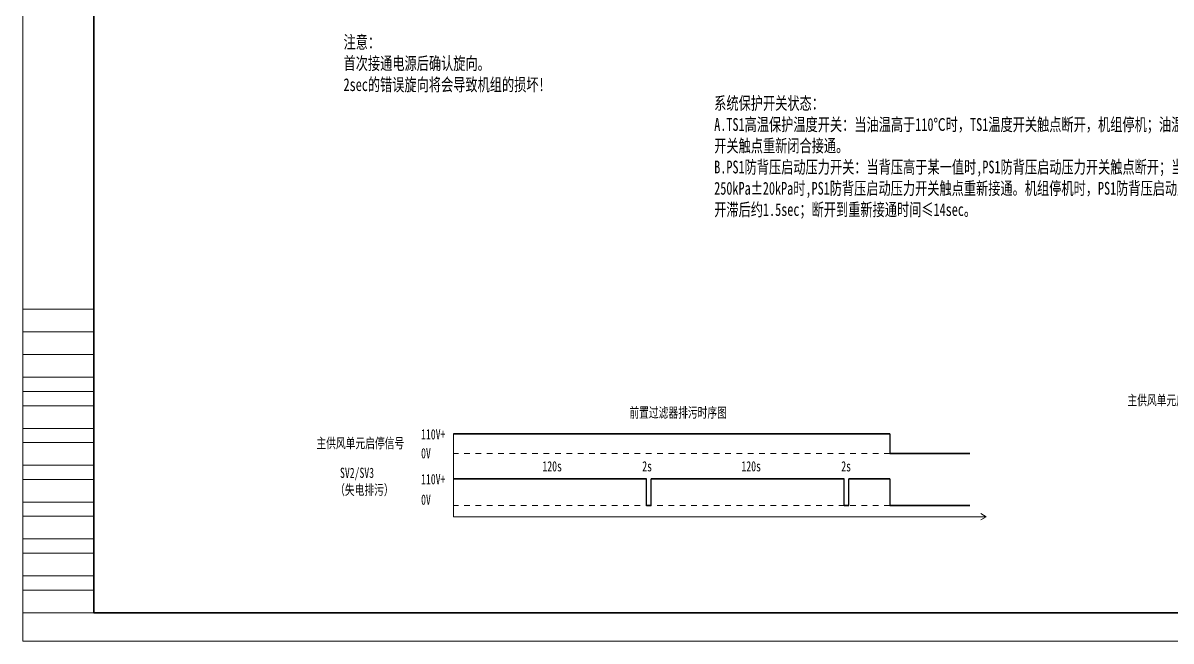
# Model space of a CAD drawing. Header units: millimetres. Extents: x 0 to 840, y 0 to 594.
# Drawn here: x 0 to 404.6, y 0 to 218 of the extents above; entities that cross this region are included whole.
import ezdxf
from ezdxf.enums import TextEntityAlignment as Align

# ---------------------------------------------------------------- set-up
doc = ezdxf.new("R2010")
doc.units = ezdxf.units.MM
doc.linetypes.add('虚线', pattern=[2, 1, -1])
for name, color, linetype, lineweight in [('AM_0', 7, 'Continuous', 25), ('BLK_0.5mm^2', 7, 'Continuous', 18), ('标注', 3, 'Continuous', 18), ('粗实线', 7, 'Continuous', 35)]:
    doc.layers.add(name, color=color, linetype=linetype, lineweight=lineweight)
doc.styles.add('海泰汉字样式', font='仿宋_GB2312.ttf', dxfattribs={"width": 0.7})

# ---------------------------------------------------------------- blocks, each defined once
blk = doc.blocks.new('NJHT-A1')
at = {"color": 7, "linetype": 'Continuous', "lineweight": 18}
for p, q in [((0, 0), (0, 594)), ((25, 117), (0, 117)), ((25, 109), (0, 109)), ((25, 101), (0, 101)), ((25, 93), (0, 93)), ((25, 88), (0, 88)), ((25, 83), (0, 83)), ((25, 75), (0, 75)), ((25, 70), (0, 70)), ((25, 62), (0, 62)), ((25, 57), (0, 57)), ((25, 49), (0, 49)), ((25, 44), (0, 44)), ((25, 36), (0, 36)), ((25, 31), (0, 31)), ((25, 23), (0, 23)), ((25, 18), (0, 18)), ((0, 10), (25, 10)), ((840, 0), (0, 0))]:
    blk.add_line(p, q, dxfattribs=at)
at = {"color": 7, "linetype": 'Continuous', "lineweight": 35}
for p, q in [((25, 584), (25, 10)), ((25, 10), (830, 10))]:
    blk.add_line(p, q, dxfattribs=at)
at = {"color": 2, "linetype": 'Continuous', "lineweight": 18, "style": '海泰汉字样式', "width": 0.6}
blk.add_attdef('5', text='', height=5, rotation=180, dxfattribs=at).set_placement((50, 578.5), align=Align.MIDDLE_CENTER)
at = {"color": 2, "linetype": 'Continuous', "lineweight": 18, "style": '海泰汉字样式'}
for tag, height, width, p in [('1', 5, 0.7, (805, 59.25)), ('7', 5, 0.7, (755, 50.5)), ('2', 5, 0.7, (805, 51.75)), ('3', 5, 0.6, (805, 38)), ('12', 3.5, 0.7, (668, 34.5)), ('13', 3.5, 0.6, (682, 34.5)), ('20', 3.5, 0.7, (708, 34.5)), ('21', 3.5, 0.6, (722, 34.5)), ('14', 3.5, 0.7, (668, 27.5)), ('15', 3.5, 0.6, (682, 27.5)), ('22', 3.5, 0.7, (708, 27.5)), ('23', 3.5, 0.6, (722, 27.5)), ('4', 5, 0.6, (805, 22.5)), ('16', 3.5, 0.7, (668, 20.5)), ('17', 3.5, 0.6, (682, 20.5)), ('24', 3.5, 0.7, (708, 20.5)), ('25', 3.5, 0.6, (722, 20.5)), ('8', 3.5, 0.7, (762, 22.5)), ('9', 3.5, 0.7, (774, 22.5)), ('18', 3.5, 0.7, (668, 13.5)), ('19', 3.5, 0.6, (682, 13.5)), ('26', 3.5, 0.7, (708, 13.5)), ('27', 3.5, 0.6, (722, 13.5)), ('11', 3.5, 0.7, (742.5, 13.5)), ('10', 3.5, 0.7, (767.5, 13.5)), ('6', 3.5, 0.7, (811.57, 13.5))]:
    blk.add_attdef(tag, text='', height=height, dxfattribs=dict(at, width=width)).set_placement(p, align=Align.MIDDLE_CENTER)

msp = doc.modelspace()

# ---------------------------------------------------------------- linework, layer by layer
for p, q in [((305.52, 73.1), (305.52, 66.18)), ((219.81, 47.79), (219.81, 57.22)), ((221.4, 47.79), (221.4, 57.22)), ((289.44, 47.79), (289.44, 57.22)), ((291.03, 47.79), (291.03, 57.22)), ((305.52, 57.22), (305.52, 47.79))]:
    msp.add_line(p, q)
at = {"layer": 'AM_0', "color": 2, "linetype": '虚线', "lineweight": 20, "ltscale": 2}
for p, q in [((305.52, 66.18), (151.77, 66.18)), ((305.52, 47.79), (151.77, 47.79))]:
    msp.add_line(p, q, dxfattribs=at)
at = {"layer": 'BLK_0.5mm^2'}
for p, q in [((151.77, 43.86), (151.77, 73.1)), ((339.54, 43.86), (337.66, 44.97)), ((151.77, 43.86), (339.54, 43.86)), ((339.54, 43.86), (337.66, 42.75))]:
    msp.add_line(p, q, dxfattribs=at)
at = {"layer": '标注'}
msp.add_line((221.4, 57.22), (254.15, 57.22), dxfattribs=at)
at = {"layer": '粗实线'}
for p, q in [((151.77, 73.1), (305.52, 73.1)), ((305.52, 66.18), (333.71, 66.18)), ((151.77, 57.22), (219.81, 57.22)), ((221.4, 57.22), (289.44, 57.22)), ((291.03, 57.22), (305.52, 57.22)), ((219.81, 47.79), (221.4, 47.79)), ((289.44, 47.79), (291.03, 47.79)), ((305.52, 47.79), (333.71, 47.79))]:
    msp.add_line(p, q, dxfattribs=at)

# ---------------------------------------------------------------- block references
msp.add_blockref('NJHT-A1', (0, 0))

# ---------------------------------------------------------------- texts
at = {"layer": 'BLK_0.5mm^2', "attachment_point": 1, "line_spacing_factor": 0.99982, "style": '海泰汉字样式'}
for s, insert, char_height, width in [('{\\C3;注意：\\P首次接通电源后确认旋向。\\P2sec的错误旋向将会导致机组的损坏!}', (112.99, 213.46), 4.5, 82.2275), ('{\\C3;系统保护开关状态：\\PA.TS1高温保护温度开关：当油温高于110℃时，TS1温度开关触点断开，机组停机；油温冷却后TS1温度开关触点重新闭合接通。\\PB.PS1防背压启动压力开关：当背压高于某一值时,PS1防背压启动压力开关触点断开；当背压低于250kPa±20kPa时,PS1防背压启动压力开关触点重新接通。机组停机时，PS1防背压启动压力开关触点断开滞后约1.5sec；断开到重新接通时间≤14sec。}', (243.63, 191.91), 4.5, 193.3303), ('{\\C3;主供风单元启停信号}', (389.29, 86.74), 3.6, 82.2275), ('{\\C3;前置过滤器排污时序图}', (213.74, 82.38), 3.6, 82.2275), ('{\\C3;110V+}', (140.32, 74.71), 3.6, 82.2275), ('{\\C3;主供风单元启停信号}', (103.43, 71.59), 3.6, 82.2275), ('{\\C3;0V}', (140.32, 68.03), 3.6, 82.2275), ('{\\C3; SV2/SV3\\P（失电排污）}', (110.03, 61.13), 3.6, 82.2275), ('{\\C3;120s}', (183.09, 63.43), 3.6, 82.2275), ('{\\C3;2s}', (218.26, 63.43), 3.6, 82.2275), ('{\\C3;120s}', (253.24, 63.43), 3.6, 82.2275), ('{\\C3;2s}', (288.41, 63.43), 3.6, 82.2275), ('{\\C3;110V+}', (140.32, 58.88), 3.6, 82.2275), ('{\\C3;0V}', (140.32, 51.66), 3.6, 82.2275)]:
    msp.add_mtext(s, dxfattribs=dict(at, insert=insert, char_height=char_height, width=width))

doc.saveas('drawing.dxf')
